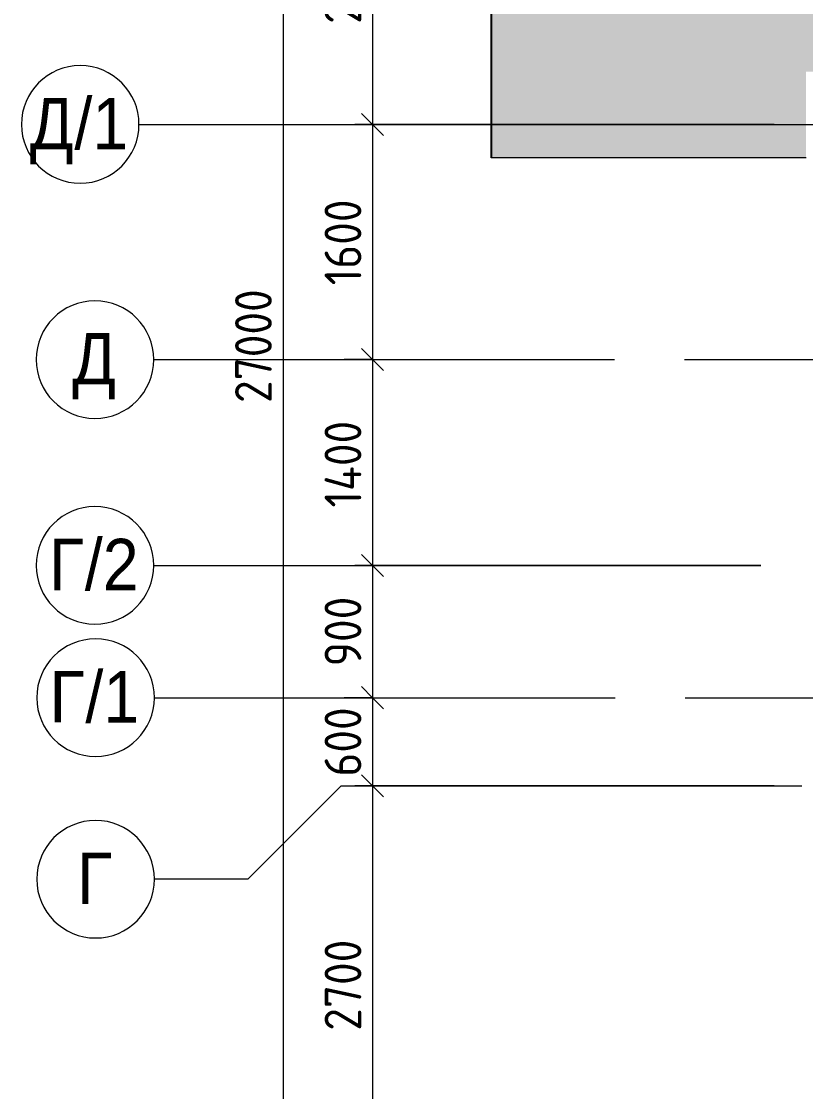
# Model space of a CAD drawing. Header units: millimetres. Extents: x 957 to 217451, y -8553 to 29000.
# Drawn here: x 23886 to 29222, y 8420 to 15701 of the extents above; entities that cross this region are included whole.
import ezdxf

# ---------------------------------------------------------------- set-up
doc = ezdxf.new("R2010")
doc.units = ezdxf.units.MM
doc.linetypes.add('Осевая', pattern=[3175, 635, -476.25, 1587.5, -476.25])
for name, color, linetype, lineweight in [('A-ANNO-DIMS', 7, 'Continuous', 9), ('A-ANNO-DIMS-100', 7, 'Continuous', 9), ('A-DETL', 7, 'Continuous', 9), ('A-GENM', 7, 'Continuous', 9), ('Оси', 7, 'Continuous', 9), ('Оси-1', 7, 'Continuous', 20), ('Оси-2', 7, 'Осевая', 9)]:
    doc.layers.add(name, color=color, linetype=linetype, lineweight=lineweight)
doc.layers.add('A-DETL-GENF-2', color=7, linetype='Continuous', lineweight=9, true_color=0xd4d4d4)
doc.styles.add('Arial', font='arial.ttf', dxfattribs={"width": 0.9, "height": 350})
doc.styles.add('ISOCPEUR_2', font='isocpeur.ttf', dxfattribs={"width": 0.9, "height": 250})
doc.dimstyles.new('ISO-2_5_0_9К_БОЛЬШОЙ', dxfattribs={"dimscale": 304.8, "dimtxt": 248.995294, "dimasz": 0.492126, "dimexe": 0.393701, "dimexo": 0.984252, "dimgap": 0, "dimtad": 1, "dimdec": 0, "dimrnd": 10, "dimzin": 0, "dimdsep": 46, "dimtxsty": 'ISOCPEUR_2', "dimblk1": 'OBLIQUE', "dimblk2": 'OBLIQUE', "dimsah": 1, "dimcen": 0.09, "dimdle": 0.393701, "dimazin": 0, "dimtfac": 1, "dimtdec": 4, "dimtix": 1, "dimtmove": 0, "dimatfit": 3, "dimfxl": 1, "dimtvp": 1, "dimtolj": 1, "dimtzin": 0, "dimarcsym": 2})

# ---------------------------------------------------------------- blocks, each defined once
blk = doc.blocks.new('парапет1 - парапет-18629556-План расстановки мебели и оборудования 3 этажа в осях 1-12')
at = {"layer": 'A-GENM'}
for p, q in [((-2411.1, 14772.9), (-2411.1, 27400.1)), ((-2411.1, 14772.9), (-2409.1, 14774.9)), ((-268, 14772.9), (-2411.1, 14772.9))]:
    blk.add_line(p, q, dxfattribs=at)
blk = doc.blocks.new('Ось сетки - D8-29747960-План расстановки мебели и оборудования 3 этажа в осях 1-12')
at = {"layer": 'Оси-1'}
for start, end in [(360, 180), (180, 360)]:
    blk.add_arc((0, 0), 4, start, end, dxfattribs=at)
blk = doc.blocks.new('DIMBLOCK17-План расстановки мебели и оборудования 3 этажа в осях 1-12')
at = {"layer": 'A-ANNO-DIMS-100', "lineweight": 20}
for p, q in [((26275.7, 17000), (26200.7, 17075)), ((26275.7, 17000), (26350.7, 16925)), ((26275.7, 15000), (26200.7, 15075)), ((26275.7, 15000), (26350.7, 14925))]:
    blk.add_line(p, q, dxfattribs=at)
at = {"layer": 'A-ANNO-DIMS-100'}
for p, q in [((26081.7, 17000), (26395.7, 17000)), ((26275.7, 17000), (26081.7, 17000)), ((26275.7, 17000), (26275.7, 15000)), ((29008.7, 15000), (26155.7, 15000)), ((26275.7, 15000), (29008.7, 15000))]:
    blk.add_line(p, q, dxfattribs=at)
at = {"layer": 'A-ANNO-DIMS-100', "color": 0, "insert": (25949, 15684), "char_height": 250, "width": 758.478, "attachment_point": 1, "rotation": 90, "line_spacing_factor": 1.149209, "style": 'ISOCPEUR_2'}
blk.add_mtext('2000', dxfattribs=at)
blk = doc.blocks.new('_Oblique')
at = {"color": 0, "linetype": 'ByBlock', "lineweight": -2}
blk.add_line((-0.5, -0.5), (0.5, 0.5), dxfattribs=at)
blk = doc.blocks.new('DIMBLOCK18-План расстановки мебели и оборудования 3 этажа в осях 1-12')
at = {"layer": 'A-ANNO-DIMS-100', "lineweight": 20}
for p, q in [((26275.7, 15000), (26200.7, 15075)), ((26275.7, 15000), (26350.7, 14925)), ((26275.7, 13400), (26200.7, 13475)), ((26275.7, 13400), (26350.7, 13325))]:
    blk.add_line(p, q, dxfattribs=at)
at = {"layer": 'A-ANNO-DIMS-100'}
for p, q in [((29008.7, 15000), (26155.7, 15000)), ((26275.7, 15000), (26275.7, 13400)), ((26275.7, 15000), (29008.7, 15000)), ((26081.7, 13400), (26395.7, 13400)), ((26275.7, 13400), (26081.7, 13400))]:
    blk.add_line(p, q, dxfattribs=at)
at = {"layer": 'A-ANNO-DIMS-100', "color": 0, "insert": (25949, 13905.5), "char_height": 250, "width": 706.764, "attachment_point": 1, "rotation": 90, "line_spacing_factor": 1.149209, "style": 'ISOCPEUR_2'}
blk.add_mtext('1600', dxfattribs=at)
blk = doc.blocks.new('DIMBLOCK19-План расстановки мебели и оборудования 3 этажа в осях 1-12')
at = {"layer": 'A-ANNO-DIMS-100', "lineweight": 20}
for p, q in [((26275.7, 13400), (26200.7, 13475)), ((26275.7, 13400), (26350.7, 13325)), ((26275.7, 12000), (26200.7, 12075)), ((26275.7, 12000), (26350.7, 11925))]:
    blk.add_line(p, q, dxfattribs=at)
at = {"layer": 'A-ANNO-DIMS-100'}
for p, q in [((26081.7, 13400), (26395.7, 13400)), ((26275.7, 13400), (26081.7, 13400)), ((26275.7, 13400), (26275.7, 12000)), ((28918, 12000), (26155.7, 12000)), ((26275.7, 12000), (28918, 12000))]:
    blk.add_line(p, q, dxfattribs=at)
at = {"layer": 'A-ANNO-DIMS-100', "color": 0, "insert": (25949, 12393.5), "char_height": 250, "width": 735.494, "attachment_point": 1, "rotation": 90, "line_spacing_factor": 1.149209, "style": 'ISOCPEUR_2'}
blk.add_mtext('1400', dxfattribs=at)
blk = doc.blocks.new('DIMBLOCK20-План расстановки мебели и оборудования 3 этажа в осях 1-12')
at = {"layer": 'A-ANNO-DIMS-100', "lineweight": 20}
for p, q in [((26275.7, 12000), (26200.7, 12075)), ((26275.7, 12000), (26350.7, 11925)), ((26275.7, 11100), (26200.7, 11175)), ((26275.7, 11100), (26350.7, 11025))]:
    blk.add_line(p, q, dxfattribs=at)
at = {"layer": 'A-ANNO-DIMS-100'}
for p, q in [((28918, 12000), (26155.7, 12000)), ((26275.7, 12000), (26275.7, 11100)), ((26275.7, 12000), (28918, 12000)), ((26081.7, 11100), (26395.7, 11100)), ((26275.7, 11100), (26081.7, 11100))]:
    blk.add_line(p, q, dxfattribs=at)
at = {"layer": 'A-ANNO-DIMS-100', "color": 0, "insert": (25949, 11313), "char_height": 250, "width": 568.858, "attachment_point": 1, "rotation": 90, "line_spacing_factor": 1.149209, "style": 'ISOCPEUR_2'}
blk.add_mtext('900', dxfattribs=at)
blk = doc.blocks.new('DIMBLOCK21-План расстановки мебели и оборудования 3 этажа в осях 1-12')
at = {"layer": 'A-ANNO-DIMS-100', "lineweight": 20}
for p, q in [((26275.7, 11100), (26200.7, 11175)), ((26275.7, 11100), (26350.7, 11025)), ((26275.7, 10500), (26200.7, 10575)), ((26275.7, 10500), (26350.7, 10425))]:
    blk.add_line(p, q, dxfattribs=at)
at = {"layer": 'A-ANNO-DIMS-100'}
for p, q in [((26081.7, 11100), (26395.7, 11100)), ((26275.7, 11100), (26081.7, 11100)), ((26275.7, 11100), (26275.7, 10500)), ((29008.7, 10500), (26155.7, 10500)), ((26275.7, 10500), (29008.7, 10500))]:
    blk.add_line(p, q, dxfattribs=at)
at = {"layer": 'A-ANNO-DIMS-100', "color": 0, "insert": (25949, 10563), "char_height": 250, "width": 568.858, "attachment_point": 1, "rotation": 90, "line_spacing_factor": 1.149209, "style": 'ISOCPEUR_2'}
blk.add_mtext('600', dxfattribs=at)
blk = doc.blocks.new('DIMBLOCK22-План расстановки мебели и оборудования 3 этажа в осях 1-12')
at = {"layer": 'A-ANNO-DIMS-100', "lineweight": 20}
for p, q in [((26275.7, 10500), (26200.7, 10575)), ((26275.7, 10500), (26350.7, 10425)), ((26275.7, 7800), (26200.7, 7875)), ((26275.7, 7800), (26350.7, 7725))]:
    blk.add_line(p, q, dxfattribs=at)
at = {"layer": 'A-ANNO-DIMS-100'}
for p, q in [((29008.7, 10500), (26155.7, 10500)), ((26275.7, 10500), (26275.7, 7800)), ((26275.7, 10500), (29008.7, 10500)), ((26081.7, 7800), (26395.7, 7800)), ((26275.7, 7800), (26081.7, 7800))]:
    blk.add_line(p, q, dxfattribs=at)
at = {"layer": 'A-ANNO-DIMS-100', "color": 0, "insert": (25949, 8834), "char_height": 250, "width": 758.478, "attachment_point": 1, "rotation": 90, "line_spacing_factor": 1.149209, "style": 'ISOCPEUR_2'}
blk.add_mtext('2700', dxfattribs=at)
blk = doc.blocks.new('DIMBLOCK61-План расстановки мебели и оборудования 3 этажа в осях 1-12')
at = {"layer": 'A-ANNO-DIMS-100'}
for p, q in [((25666.4, 27120), (25666.4, -120)), ((25472.5, 27000), (25786.4, 27000)), ((25666.4, 27000), (25472.5, 27000)), ((25472.5, 0), (25786.4, 0)), ((25666.4, 0), (25472.5, 0))]:
    blk.add_line(p, q, dxfattribs=at)
at = {"layer": 'A-ANNO-DIMS-100', "lineweight": 20}
for p, q in [((25666.4, 27000), (25591.4, 27075)), ((25666.4, 27000), (25741.4, 26925)), ((25666.4, 0), (25591.4, 75)), ((25666.4, 0), (25741.4, -75))]:
    blk.add_line(p, q, dxfattribs=at)
at = {"layer": 'A-ANNO-DIMS-100', "color": 0, "insert": (25339.8, 13105), "char_height": 250, "width": 948.097, "attachment_point": 1, "rotation": 90, "line_spacing_factor": 1.149209, "style": 'ISOCPEUR_2'}
blk.add_mtext('27000', dxfattribs=at)

msp = doc.modelspace()

# ---------------------------------------------------------------- hatches: boundary and pattern name
at = {"layer": 'A-DETL-GENF-2'}
msp.add_hatch(color=256, dxfattribs=at).paths.add_polyline_path([(29225.2, 14774.9), (29225.2, 15358), (67780.8, 15358), (67780.8, 23799.7), (68251.3, 23799.7), (68251.3, 23888.3), (63421.2, 23888.3), (63421.2, 27398.1), (27084.1, 27398.1), (27084.1, 14774.9), (29212.9, 14774.9)])

# ---------------------------------------------------------------- linework, layer by layer
at = {"layer": 'A-DETL'}
for p, q in [((27084.1, 27398.1), (27084.1, 14774.9)), ((27084.1, 14774.9), (29225.2, 14774.9))]:
    msp.add_line(p, q, dxfattribs=at)
at = {"layer": 'Оси'}
for p, q in [((24686.1, 15000), (27186.1, 15000)), ((24786.5, 13400), (27286.5, 13400)), ((24786.5, 12000), (26774.5, 12000)), ((26825.3, 12000), (28813.2, 12000)), ((24790.7, 11100), (27290.7, 11100)), ((26060.7, 10500), (25425.7, 9865)), ((26060.7, 10500), (28560.7, 10500)), ((25425.7, 9865), (24790.7, 9865))]:
    msp.add_line(p, q, dxfattribs=at)
at = {"layer": 'Оси-2'}
for p, q in [((27186.1, 15000), (65153.2, 15000)), ((27286.5, 13400), (65153.2, 13400)), ((26774.5, 12000), (26825.3, 12000)), ((27290.7, 11100), (65753.2, 11100)), ((28560.7, 10500), (65753.2, 10500))]:
    msp.add_line(p, q, dxfattribs=at)

# ---------------------------------------------------------------- block references
at = {"layer": 'A-GENM'}
msp.add_blockref('парапет1 - парапет-18629556-План расстановки мебели и оборудования 3 этажа в осях 1-12', (29493.2, 0), dxfattribs=at)
at = {"layer": 'Оси-1', "xscale": 99.99999999999993, "yscale": 99.99999999999993, "zscale": 99.99999999999993, "rotation": 269.9999999999994}
for p in [(24286.1, 15000), (24386.5, 13400), (24386.5, 12000), (24390.7, 11100), (24390.7, 9865)]:
    msp.add_blockref('Ось сетки - D8-29747960-План расстановки мебели и оборудования 3 этажа в осях 1-12', p, dxfattribs=at)

# ---------------------------------------------------------------- texts
at = {"layer": 'Оси', "char_height": 350, "attachment_point": 1, "style": 'Arial'}
for s, insert, width in [('\\fArial|b0|i0|c204|p34|;\\W.9;Д', (23943, 15181), 367.975), ('/1', (24246.6, 15181), 454.557), ('\\fArial|b0|i0|c204|p34|;\\W.9;Д', (24231.1, 13581), 367.975), ('\\fArial|b0|i0|c204|p34|;\\W.9;Г', (24073.1, 12181), 295.823), ('/2', (24317.2, 12181), 454.557), ('/1', (24321.4, 11281), 454.557), ('\\fArial|b0|i0|c204|p34|;\\W.9;Г', (24077.3, 11281), 295.823), ('\\fArial|b0|i0|c204|p34|;\\W.9;Г', (24264.9, 10046), 295.823)]:
    msp.add_mtext(s, dxfattribs=dict(at, insert=insert, width=width))

# ---------------------------------------------------------------- dimensions: what is measured, and where the dimension line sits
at = {"layer": 'A-ANNO-DIMS'}
for base, p1, p2, override, picture, middle in [((25666.4, 0), (25772.5, 27000), (25772.5, 0), {"dimpost": '<>', "dimfxl": 26999.999823}, 'DIMBLOCK61-План расстановки мебели и оборудования 3 этажа в осях 1-12', (25541.4, 13500)), ((26275.7, 15000), (26381.7, 17000), (29308.7, 15000), {"dimpost": '<>', "dimfxl": 3544.991727}, 'DIMBLOCK17-План расстановки мебели и оборудования 3 этажа в осях 1-12', (26150.7, 16000)), ((26275.7, 13400), (29308.7, 15000), (26381.7, 13400), {"dimpost": '<>', "dimfxl": 3335.710726}, 'DIMBLOCK18-План расстановки мебели и оборудования 3 этажа в осях 1-12', (26150.7, 14200)), ((26275.7, 12000), (26381.7, 13400), (29218, 12000), {"dimpost": '<>', "dimfxl": 3162.958926}, 'DIMBLOCK19-План расстановки мебели и оборудования 3 этажа в осях 1-12', (26150.7, 12700)), ((26275.7, 11100), (29218, 12000), (26381.7, 11100), {"dimpost": '<>', "dimfxl": 2975.619126}, 'DIMBLOCK20-План расстановки мебели и оборудования 3 этажа в осях 1-12', (26150.7, 11550)), ((26275.7, 10500), (26381.7, 11100), (29308.7, 10500), {"dimpost": '<>', "dimfxl": 2987.80288}, 'DIMBLOCK21-План расстановки мебели и оборудования 3 этажа в осях 1-12', (26150.7, 10800)), ((26275.7, 7800), (29308.7, 10500), (26381.7, 7800), {"dimpost": '<>', "dimfxl": 3982.080618}, 'DIMBLOCK22-План расстановки мебели и оборудования 3 этажа в осях 1-12', (26150.7, 9150))]:
    dim = msp.add_linear_dim(base=base, p1=p1, p2=p2, angle=90, dimstyle='ISO-2_5_0_9К_БОЛЬШОЙ', override=override, dxfattribs=at)
    dim.commit()
    dim.dimension.update_dxf_attribs({"geometry": picture, "text_midpoint": middle})

doc.saveas('drawing.dxf')
